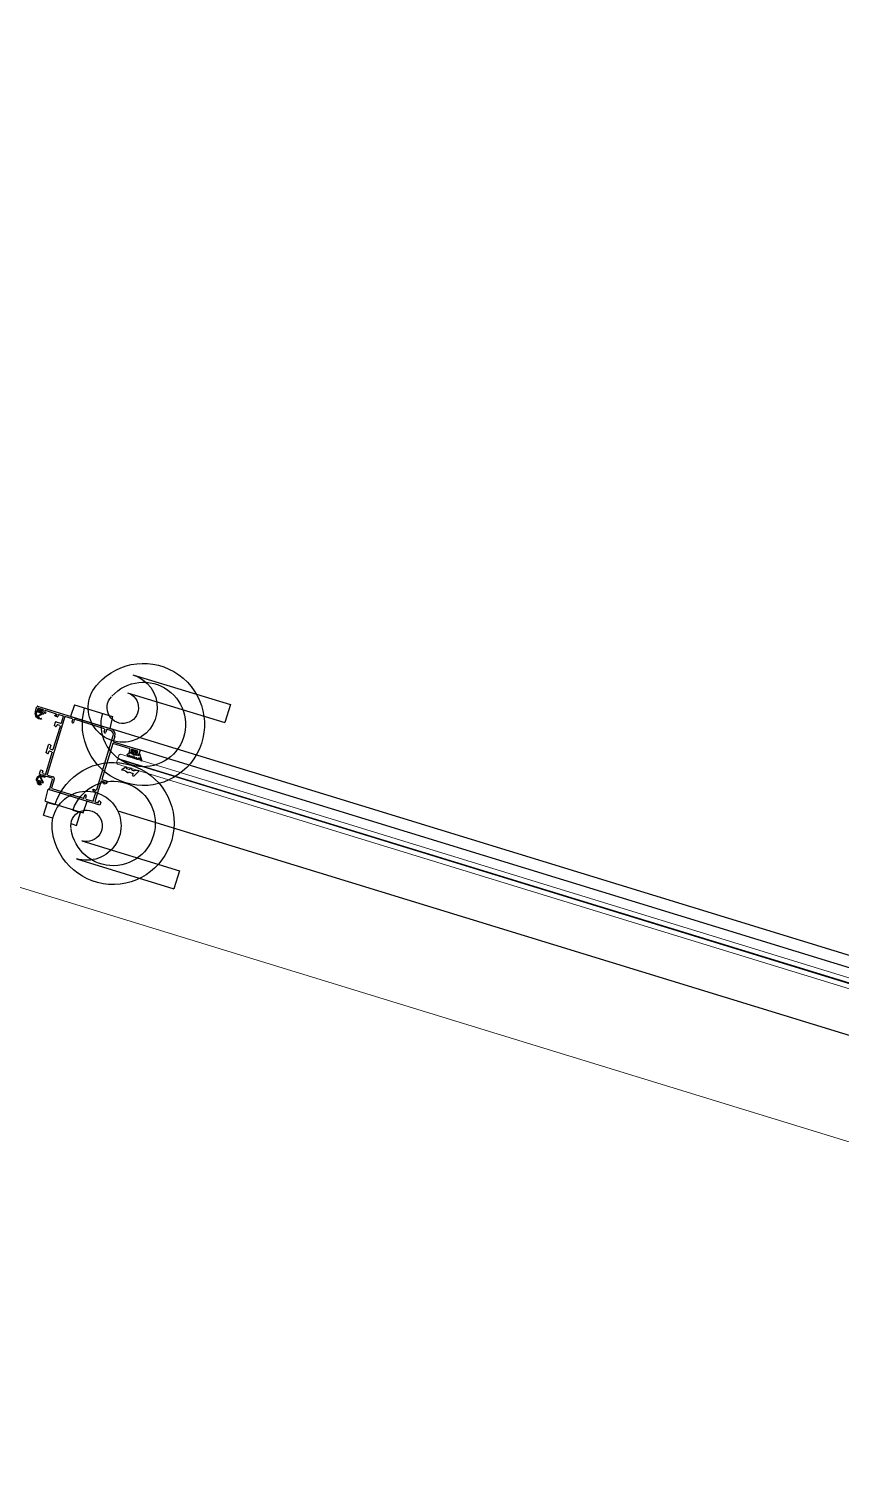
# Model space of a CAD drawing. Header units: inches. Extents: x 587740 to 588006, y 2325787 to 2326106.
# Drawn here: x 587845.01 to 587845.702, y 2325987.702 to 2325988.932 of the extents above; entities that cross this region are included whole.
import ezdxf

# ---------------------------------------------------------------- set-up
doc = ezdxf.new("R2010")
doc.units = ezdxf.units.IN
doc.header["$MEASUREMENT"] = 0
doc.linetypes.add('Xref Landscape 2020 05 04$0$ACAD_ISO02W100', pattern=[15, 12, -3])
for name, color, linetype in [('Xref Landscape 2020 05 04$0$FAL Gasket', 150, 'Continuous'), ('Xref Landscape 2020 05 04$0$FAL Hardware', 2, 'Continuous'), ('Xref Landscape 2020 05 04$0$TEXTCUA', 6, 'Continuous')]:
    doc.layers.add(name, color=color, linetype=linetype)
for name, color, linetype, lineweight in [('Xref Landscape 2020 05 04$0$PK13-Glass', 4, 'Continuous', 20), ('Xref Landscape 2020 05 04$0$PK14-Hidden', 63, 'Xref Landscape 2020 05 04$0$ACAD_ISO02W100', 0), ('Xref Landscape 2020 05 04$0$THAY', 4, 'Continuous', 20), ('Xref Landscape 2020 05 04$0$tree', 74, 'Continuous', 13)]:
    doc.layers.add(name, color=color, linetype=linetype, lineweight=lineweight)

# ---------------------------------------------------------------- blocks, each defined once
blk = doc.blocks.new('Xref Landscape 2020 05 04$0$G2')
at = {"layer": 'Xref Landscape 2020 05 04$0$TEXTCUA'}
for points in [[(-1.6, 2.1), (-1.1, 2.1), (-1.3, 3.5), (-2.7, 3.5), (-2.9, 3.6), (-3.1, 3.7), (-3.1, 3.9), (-3.1, 4.2), (-2.9, 4.4), (0.2, 7.8, 1.039917), (0, 8.6, 0.143131), (-2.9, 8.7, -0.396635), (-3.2, 8.9), (-3.3, 9, -0.431654), (-3, 9.4, -0.49882), (3.5, 4.9, -0.453145), (2.3, 3.5), (1.3, 3.5), (1.1, 2.1), (1.6, 2.1, -0.79387), (1.8, 1.6), (1, 1.1), (0, 1.1), (-1, 1.1), (-1.8, 1.6, -0.79387)], [(2.3, 4.2, 0.944854), (2.8, 4.8, 0.16012), (1.6, 7.5, 1.160151), (0.9, 7.5), (-2, 4.4, 2.968241), (-1.9, 4.2)], [(-0.1, 2.1), (0, 2.1), (0.1, 2.1, 0.376979), (0.4, 2.3), (0.6, 3.3, 0.452455), (0.3, 3.7), (0, 3.7), (-0.3, 3.7, 0.452455), (-0.6, 3.3), (-0.4, 2.3, 0.376979)]]:
    blk.add_lwpolyline(points, format="xyb", close=True, dxfattribs=at)
blk = doc.blocks.new('*U77')
at = {"layer": 'Xref Landscape 2020 05 04$0$PK13-Glass'}
for p, q in [((-55.3, 7.8), (-54.3, 8.8)), ((-55.3, 4.8), (-55.3, 7.8)), ((908.8, 4.8), (-55.3, 4.8)), ((-54.3, 8.8), (907.8, 8.8))]:
    blk.add_line(p, q, dxfattribs=at)
for points in [[(908.8, 4), (-55.3, 4), (-55.3, 3), (-55.3, 1), (-54.3, 0), (907.8, 0)], [(908.8, 3), (908.8, 5.8), (908.8, 7.8), (907.8, 8.8)], [(907.8, 0), (908.8, 1), (908.8, 3), (908.8, 3)]]:
    blk.add_lwpolyline(points, dxfattribs=at)
at = {"layer": 'Xref Landscape 2020 05 04$0$PK14-Hidden', "const_width": 0.76}
blk.add_lwpolyline([(908.8, 4.4), (-55.3, 4.4)], dxfattribs=at)
blk = doc.blocks.new('Xref Landscape 2020 05 04$0$kHOA2')
for p, q in [((23, 109.5), (109.9, 109.5)), ((109.9, 93.5), (109.9, 109.5)), ((23, 93.5), (109.9, 93.5)), ((-14.7, 82.3), (-6.9, 82.3)), ((-14.7, 82.3), (-14.7, 70.8)), ((9.6, 82.3), (14.8, 82.3)), ((14.8, 82.3), (14.8, 70.8)), ((-17, 70.3), (-17.5, 60)), ((-17, 70.3), (17, 70.3)), ((-14.7, 70.8), (-8, 70.8)), ((8, 70.8), (14.8, 70.8)), ((17, 70.3), (17.5, 60)), ((-17.5, 60), (17.5, 60)), ((-17.5, -5), (17.5, -5)), ((-17, -15.3), (-17.5, -5)), ((17, -15.3), (17.5, -5)), ((-17, -15.3), (17, -15.3)), ((23, -38.5), (109.9, -38.5)), ((109.9, -54.5), (109.9, -38.5)), ((23, -54.5), (109.9, -54.5))]:
    blk.add_line(p, q)
for centre, radius, start, end in [((23, 80.1), 29.4, 90, 152.8847), ((44, 71.6), 52, 155.0723, 181.4007), ((44, 71.6), 36, 155.0723, 182.0229), ((23, 80.1), 13.4, 90, 152.8847), ((44, -16.6), 52, 178.5993, 204.9277), ((44, -16.6), 36, 178.5993, 204.9277), ((23, -25.1), 13.4, 207.1153, 270), ((23, -25.1), 29.4, 207.1153, 270)]:
    blk.add_arc(centre, radius, start, end)

msp = doc.modelspace()

# ---------------------------------------------------------------- hatches: boundary and pattern name
at = {"layer": 'Xref Landscape 2020 05 04$0$tree'}
h = msp.add_hatch(dxfattribs=at)
h.set_pattern_fill('CROSS', color=256, scale=500, angle=180)
h.set_pattern_definition([(162.94485, (587837.1625, 2326033.80572), (-0.15616437, -0.08284136), [0.0625, -0.18749998]), (252.94485, (587837.1418, 2326033.84476), (0.08284132, -0.15616439), [0.0625, -0.18750003])])
edge = h.paths.add_edge_path()
edge.add_ellipse((587881.7702, 2325969.6513), major_axis=(0.2828, 0.2828), ratio=1, start_angle=117.9448, end_angle=207.9448)
edge.add_line((587881.6529, 2325969.2689), (587901.3948, 2325963.2124))
edge.add_ellipse((587901.6881, 2325964.1684), major_axis=(0.293, 0.9561), ratio=1, start_angle=179.984, end_angle=269.984)
edge.add_line((587902.6441, 2325963.8751), (587903.656, 2325967.1734))
edge.add_ellipse((587903.2735, 2325967.2907), major_axis=(0.2828, 0.2828), ratio=1, start_angle=297.9448, end_angle=387.9448)
edge.add_line((587903.3909, 2325967.6731), (587900.561, 2325968.5413))
edge.add_line((587900.561, 2325968.5413), (587901.1945, 2325970.6061))
edge.add_line((587901.1945, 2325970.6061), (587888.009, 2325974.6512))
edge.add_line((587888.009, 2325974.6512), (587888.4021, 2325975.9324))
edge.add_line((587888.4021, 2325975.9324), (587883.7195, 2325977.369))
edge.add_line((587883.7195, 2325977.369), (587881.3878, 2325969.7686))
edge = h.paths.add_edge_path()
edge.add_line((587876.4407, 2325970.8679), (587878.7122, 2325970.171))
edge.add_ellipse((587878.8295, 2325970.5535), major_axis=(0.2828, 0.2828), ratio=1, start_angle=207.9448, end_angle=297.9448)
edge.add_line((587879.2119, 2325970.4361), (587881.2132, 2325976.9187))
edge.add_line((587881.2132, 2325976.9187), (587878.5593, 2325977.7329))
edge.add_line((587878.5593, 2325977.7329), (587876.4407, 2325970.8679))
edge = h.paths.add_edge_path()
edge.add_line((587866.769, 2325979.2069), (587863.9679, 2325980.0662))
edge.add_line((587863.9679, 2325980.0662), (587862.447, 2325975.1086))
edge.add_line((587862.447, 2325975.1086), (587868.0876, 2325973.3782))
edge.add_line((587868.0876, 2325973.3782), (587868.2636, 2325973.9518))
edge.add_line((587868.2636, 2325973.9518), (587869.363, 2325973.6145))
edge.add_line((587869.363, 2325973.6145), (587870.4624, 2325973.2772))
edge.add_line((587870.4624, 2325973.2772), (587870.2864, 2325972.7036))
edge.add_line((587870.2864, 2325972.7036), (587874.9298, 2325971.2791))
edge.add_line((587874.9298, 2325971.2791), (587878.9083, 2325984.2476))
edge.add_line((587878.9083, 2325984.2476), (587877.6048, 2325984.6475))
edge.add_ellipse((587877.5021, 2325984.3129), major_axis=(0.2475, 0.2475), ratio=1, start_angle=27.9448, end_angle=117.9881)
edge.add_ellipse((587872.9782, 2325985.7237), major_axis=(1.2871, 4.1959), ratio=1, start_angle=219.5409, end_angle=269.7083, ccw=False)
edge.add_ellipse((587874.7652, 2325981.3371), major_axis=(0.2466, 0.2466), ratio=1, start_angle=63.097, end_angle=168.5416)
edge.add_ellipse((587870.9614, 2325978.8249), major_axis=(1.2354, 4.0245), ratio=1, start_angle=101.8593, end_angle=320.4994, ccw=False)
edge = h.paths.add_edge_path()
edge.add_line((587864.9431, 2325983.2449), (587864.4959, 2325981.787))
edge.add_line((587864.4959, 2325981.787), (587867.4731, 2325980.8736))
edge.add_ellipse((587870.9719, 2325978.8589), major_axis=(1.1844, 3.8598), ratio=1, start_angle=358.1278, end_angle=437.1231, ccw=False)
edge.add_ellipse((587873.0638, 2325985.6681), major_axis=(0.9049, 2.9553), ratio=1, start_angle=182.3675, end_angle=345.9625)
edge.add_ellipse((587875.158, 2325992.498), major_axis=(1.2345, 4.0271), ratio=1, start_angle=102.362, end_angle=190.2323, ccw=False)
edge.add_line((587870.9599, 2325992.8417), (587868.1516, 2325993.7033))
edge.add_line((587868.1516, 2325993.7033), (587867.7819, 2325992.4982))
edge.add_ellipse((587864.6787, 2325988.3881), major_axis=(1.51, 4.9236), ratio=1, start_angle=272.2209, end_angle=339.9965, ccw=False)
edge.add_ellipse((587864.6787, 2325988.3881), major_axis=(1.5116, 4.9232), ratio=1, start_angle=200.0127, end_angle=272.2395, ccw=False)
edge = h.paths.add_edge_path()
edge.add_ellipse((587877.0502, 2325988.3667), major_axis=(0.2804, 0.2804), ratio=1, start_angle=104.6818, end_angle=163.9649)
edge.add_line((587876.7033, 2325988.1746), (587877.4267, 2325986.2755))
edge.add_ellipse((587877.5916, 2325986.1318), major_axis=(0.1547, 0.1547), ratio=1, start_angle=93.9167, end_angle=218.4299)
edge.add_line((587877.5666, 2325985.9144), (587880.7087, 2325984.9505))
edge.add_line((587880.7087, 2325984.9505), (587879.0765, 2325979.6302))
edge.add_line((587879.0765, 2325979.6302), (587879.8891, 2325979.3809))
edge.add_line((587879.8891, 2325979.3809), (587879.885, 2325979.3673))
edge.add_line((587879.885, 2325979.3673), (587879.9254, 2325979.5504))
edge.add_line((587879.9254, 2325979.5504), (587881.4947, 2325984.6657))
edge.add_line((587881.4947, 2325984.6657), (587881.7518, 2325985.5038))
edge.add_line((587881.7518, 2325985.5038), (587883.7031, 2325984.9052))
edge.add_line((587883.7031, 2325984.9052), (587884.1213, 2325987.4936))
edge.add_line((587884.1213, 2325987.4936), (587881.7928, 2325988.2082))
edge.add_line((587881.7928, 2325988.2082), (587883.4996, 2325993.7715))
edge.add_line((587883.4996, 2325993.7715), (587885.8938, 2325993.0669))
edge.add_line((587885.8938, 2325993.0669), (587887.3575, 2325996.8173))
edge.add_line((587887.3575, 2325996.8173), (587881.5677, 2325998.5935))
edge.add_ellipse((587872.0218, 2326012.2854), major_axis=(4.8861, 15.9599), ratio=0.9999997, start_angle=215.49808, end_angle=231.90601, ccw=False)
edge.add_line((587877.3113, 2325996.4546), (587877.2221, 2325996.1637))
edge.add_ellipse((587875.1427, 2325992.4886), major_axis=(1.2377, 4.0371), ratio=1, start_angle=218.8017, end_angle=347.5436, ccw=False)
edge = h.paths.add_edge_path()
edge.add_ellipse((587854.1688, 2325984.0138), major_axis=(1.184, 3.8599), ratio=1, start_angle=282.8779, end_angle=361.8732, ccw=False)
edge.add_line((587858.1955, 2325983.7199), (587861.1727, 2325982.8065))
edge.add_line((587861.1727, 2325982.8065), (587861.62, 2325984.2644))
edge.add_ellipse((587864.7232, 2325988.3744), major_axis=(1.5106, 4.9235), ratio=1, start_angle=87.7761, end_angle=160.0029, ccw=False)
edge.add_ellipse((587864.7232, 2325988.3744), major_axis=(1.5109, 4.9234), ratio=1, start_angle=380.0035, end_angle=447.7791, ccw=False)
edge.add_line((587864.4587, 2325993.5176), (587864.8284, 2325994.7228))
edge.add_line((587864.8284, 2325994.7228), (587861.8636, 2325995.6323))
edge.add_ellipse((587858.3603, 2325997.6417), major_axis=(1.1851, 3.8608), ratio=1, start_angle=179.8644, end_angle=257.2265, ccw=False)
edge.add_ellipse((587856.2588, 2325990.8263), major_axis=(0.8976, 2.9604), ratio=1, start_angle=-0.1877, end_angle=177.3639)
edge = h.paths.add_edge_path()
edge.add_line((587846.6411, 2325979.9576), (587851.2845, 2325978.5331))
edge.add_line((587851.2845, 2325978.5331), (587851.4605, 2325979.1067))
edge.add_line((587851.4605, 2325979.1067), (587852.5599, 2325978.7694))
edge.add_line((587852.5599, 2325978.7694), (587853.6594, 2325978.4321))
edge.add_line((587853.6594, 2325978.4321), (587853.4834, 2325977.8585))
edge.add_line((587853.4834, 2325977.8585), (587859.1239, 2325976.1281))
edge.add_line((587859.1239, 2325976.1281), (587860.6448, 2325981.0857))
edge.add_line((587860.6448, 2325981.0857), (587857.8438, 2325981.945))
edge.add_ellipse((587854.1575, 2325983.9892), major_axis=(1.2362, 4.0298), ratio=1, start_angle=38.5383, end_angle=258.0436, ccw=False)
edge.add_ellipse((587852.4279, 2325988.1953), major_axis=(0.2399, 0.2399), ratio=1, start_angle=258.2079, end_angle=353.5115)
edge.add_ellipse((587856.224, 2325990.8032), major_axis=(1.2514, 4.0795), ratio=1, start_angle=89.5209, end_angle=141.2229, ccw=False)
edge.add_ellipse((587851.8205, 2325992.1916), major_axis=(0.2475, 0.2475), ratio=1, start_angle=297.9016, end_angle=387.9448)
edge.add_line((587851.9232, 2325992.5262), (587850.6196, 2325992.9261))
edge.add_line((587850.6196, 2325992.9261), (587846.6411, 2325979.9576))
edge = h.paths.add_edge_path()
edge.add_ellipse((587842.971, 2325981.5543), major_axis=(0.2828, 0.2828), ratio=1, start_angle=117.9448, end_angle=207.9448)
edge.add_line((587842.8537, 2325981.1718), (587845.1596, 2325980.4644))
edge.add_line((587845.1596, 2325980.4644), (587846.6613, 2325985.3593))
edge.add_line((587846.6613, 2325985.3593), (587843.9729, 2325986.184))
edge.add_line((587843.9729, 2325986.184), (587842.5886, 2325981.6716))
edge = h.paths.add_edge_path()
edge.add_line((587823.8625, 2325992.1234), (587822.7503, 2325992.4123))
edge.add_ellipse((587822.633, 2325992.0299), major_axis=(0.2828, 0.2828), ratio=1, start_angle=27.9448, end_angle=117.9448)
edge.add_line((587822.2506, 2325992.1472), (587821.2388, 2325988.849))
edge.add_ellipse((587822.1948, 2325988.5557), major_axis=(0.2936, 0.9559), ratio=1, start_angle=90.0204, end_angle=180.0204)
edge.add_line((587821.9015, 2325987.5996), (587839.9588, 2325982.0599))
edge.add_ellipse((587840.0762, 2325982.4423), major_axis=(0.2828, 0.2828), ratio=1, start_angle=207.9448, end_angle=297.9448)
edge.add_line((587840.4586, 2325982.325), (587842.838, 2325989.9107))
edge.add_line((587842.838, 2325989.9107), (587838.0962, 2325991.3655))
edge.add_line((587838.0962, 2325991.3655), (587837.7031, 2325990.0842))
edge.add_line((587837.7031, 2325990.0842), (587834.3851, 2325990.9976))
edge.add_line((587834.3851, 2325990.9976), (587833.9158, 2325989.4679))
edge.add_line((587833.9158, 2325989.4679), (587824.5468, 2325992.3422))
edge.add_line((587824.5468, 2325992.3422), (587825.016, 2325993.8718))
edge.add_line((587825.016, 2325993.8718), (587824.4813, 2325994.1405))
edge.add_line((587824.4813, 2325994.1405), (587823.8625, 2325992.1234))
edge = h.paths.add_edge_path()
edge.add_line((587850.6386, 2326008.082), (587849.3188, 2326003.7799))
edge.add_line((587849.3188, 2326003.7799), (587849.7152, 2326004.1285))
edge.add_line((587849.7152, 2326004.1285), (587852.1592, 2326003.3862))
edge.add_line((587852.1592, 2326003.3862), (587850.4525, 2325997.8229))
edge.add_line((587850.4525, 2325997.8229), (587848.1239, 2325998.537))
edge.add_line((587848.1239, 2325998.537), (587846.9446, 2325996.0409))
edge.add_line((587846.9446, 2325996.0409), (587848.9302, 2325995.4318))
edge.add_line((587848.9302, 2325995.4318), (587848.7249, 2325994.7625))
edge.add_line((587848.7249, 2325994.7625), (587846.5945, 2325987.8692))
edge.add_line((587846.5945, 2325987.8692), (587847.4071, 2325987.6199))
edge.add_line((587847.4071, 2325987.6199), (587849.5232, 2325994.5176))
edge.add_line((587849.5232, 2325994.5176), (587852.6653, 2325993.5537))
edge.add_ellipse((587852.7338, 2325994.0085), major_axis=(0.3252, 0.3252), ratio=1, start_angle=216.4275, end_angle=265.2618)
edge.add_ellipse((587846.2942, 2326002.7703), major_axis=(3.3069, 10.8393), ratio=0.9999997, start_angle=233.44058, end_angle=245.84167)
edge.add_ellipse((587858.451, 2325997.4782), major_axis=(1.2372, 4.0306), ratio=1, start_angle=14.357, end_angle=137.9017, ccw=False)
edge.add_line((587858.6501, 2326001.6897), (587858.7874, 2326002.1374))
edge.add_ellipse((587872.0447, 2326012.2783), major_axis=(4.8965, 15.9567), ratio=0.9999997, start_angle=128.06487, end_angle=144.4728, ccw=False)
edge.add_line((587856.4628, 2326006.2953), (587850.6386, 2326008.082))

# ---------------------------------------------------------------- linework, layer by layer
at = {"color": 2}
for p, q in [((587845.0158, 2325988.3508), (587845.017, 2325988.3548)), ((587845.0168, 2325988.35), (587845.0161, 2325988.3502)), ((587845.0179, 2325988.3504), (587845.0168, 2325988.35)), ((587845.0178, 2325988.3533), (587845.0171, 2325988.3511)), ((587845.0171, 2325988.3511), (587845.0181, 2325988.3508)), ((587845.0174, 2325988.355), (587845.0802, 2325988.3358)), ((587845.0226, 2325988.3519), (587845.0178, 2325988.3533)), ((587845.0181, 2325988.3508), (587845.0179, 2325988.3504)), ((587845.0208, 2325988.3495), (587845.021, 2325988.35)), ((587845.0216, 2325988.3485), (587845.0208, 2325988.3495)), ((587845.021, 2325988.35), (587845.0219, 2325988.3497)), ((587845.0219, 2325988.3484), (587845.0216, 2325988.3485)), ((587845.0219, 2325988.3497), (587845.0226, 2325988.3519)), ((587845.0227, 2325988.3482), (587845.0219, 2325988.3484)), ((587845.0227, 2325988.3482), (587845.023, 2325988.3491)), ((587845.0241, 2325988.3491), (587845.0234, 2325988.3493)), ((587845.0236, 2325988.351), (587845.0235, 2325988.3508)), ((587845.0239, 2325988.3502), (587845.0243, 2325988.3501)), ((587845.0338, 2325988.3484), (587845.0242, 2325988.3514)), ((587845.0247, 2325988.3495), (587845.0247, 2325988.3494)), ((587845.0409, 2325988.3462), (587845.0258, 2325988.2969)), ((587845.0323, 2325988.3471), (587845.0323, 2325988.3471)), ((587845.0343, 2325988.346), (587845.0326, 2325988.3465)), ((587845.0329, 2325988.3474), (587845.0334, 2325988.3473)), ((587845.034, 2325988.3476), (587845.0341, 2325988.3478)), ((587845.0352, 2325988.3475), (587845.0349, 2325988.3463)), ((587845.0396, 2325988.3466), (587845.0359, 2325988.3478)), ((587845.0378, 2325988.3409), (587845.0396, 2325988.3466)), ((587845.0472, 2325988.3443), (587845.0409, 2325988.3462)), ((587845.0309, 2325988.3184), (587845.037, 2325988.338)), ((587845.0319, 2325988.3385), (587845.0328, 2325988.3414)), ((587845.0332, 2325988.3376), (587845.0322, 2325988.3379)), ((587845.0334, 2325988.3418), (587845.0372, 2325988.3406)), ((587845.0341, 2325988.3389), (587845.0338, 2325988.3379)), ((587845.0366, 2325988.3387), (587845.0347, 2325988.3393)), ((587845.0469, 2325988.3416), (587845.0475, 2325988.3437)), ((587845.0488, 2325988.3433), (587845.0482, 2325988.3412)), ((587845.0746, 2325988.3359), (587845.0495, 2325988.3436)), ((587845.0743, 2325988.3332), (587845.0749, 2325988.3353)), ((587845.0763, 2325988.3349), (587845.0756, 2325988.3328)), ((587845.0798, 2325988.3343), (587845.0769, 2325988.3352)), ((587845.0248, 2325988.3155), (587845.0269, 2325988.3222)), ((587845.0275, 2325988.3226), (587845.0285, 2325988.3223)), ((587845.0288, 2325988.3216), (587845.0281, 2325988.3192)), ((587845.068, 2325988.284), (587845.0821, 2325988.33)), ((587845.0816, 2325988.3233), (587845.0722, 2325988.2927)), ((587845.0965, 2325988.3187), (587845.0816, 2325988.3233)), ((587845.0835, 2325988.3295), (587845.082, 2325988.3247)), ((587845.082, 2325988.3247), (587845.1047, 2325988.3178)), ((587845.0245, 2325988.2973), (587845.03, 2325988.3155)), ((587845.0261, 2325988.3146), (587845.0252, 2325988.3149)), ((587845.0272, 2325988.3164), (587845.0267, 2325988.3149)), ((587845.0297, 2325988.3161), (587845.0278, 2325988.3167)), ((587845.0284, 2325988.3186), (587845.0303, 2325988.318)), ((587845.0955, 2325988.3156), (587845.0965, 2325988.3187)), ((587845.0978, 2325988.3149), (587845.0955, 2325988.3156)), ((587845.0977, 2325988.3184), (587845.097, 2325988.3162)), ((587845.097, 2325988.3162), (587845.0986, 2325988.3157)), ((587845.1031, 2325988.3167), (587845.0977, 2325988.3184)), ((587845.0985, 2325988.3154), (587845.0978, 2325988.3149)), ((587845.0986, 2325988.3157), (587845.0985, 2325988.3154)), ((587845.1014, 2325988.3145), (587845.1015, 2325988.3148)), ((587845.102, 2325988.3136), (587845.1014, 2325988.3145)), ((587845.1015, 2325988.3148), (587845.1024, 2325988.3145)), ((587845.1033, 2325988.3132), (587845.102, 2325988.3136)), ((587845.1024, 2325988.3145), (587845.1031, 2325988.3167)), ((587845.1049, 2325988.3174), (587845.1037, 2325988.3134)), ((587845.0193, 2325988.2974), (587845.0201, 2325988.3002)), ((587845.03, 2325988.2936), (587845.0196, 2325988.2968)), ((587845.0208, 2325988.3006), (587845.0217, 2325988.3003)), ((587845.022, 2325988.2996), (587845.0216, 2325988.2982)), ((587845.0219, 2325988.2976), (587845.0238, 2325988.297)), ((587845.0261, 2325988.2963), (587845.0308, 2325988.2948)), ((587845.0707, 2325988.2707), (587845.0276, 2325988.2839)), ((587845.0279, 2325988.2849), (587845.0304, 2325988.293)), ((587845.0318, 2325988.293), (587845.0295, 2325988.2854)), ((587845.0298, 2325988.2848), (587845.0564, 2325988.2766)), ((587845.0669, 2325988.2823), (587845.0649, 2325988.2829)), ((587845.0653, 2325988.2843), (587845.0673, 2325988.2836)), ((587845.0692, 2325988.2828), (587845.0664, 2325988.2737)), ((587845.0693, 2325988.2832), (587845.069, 2325988.283)), ((587845.069, 2325988.283), (587845.0692, 2325988.2828)), ((587845.0718, 2325988.2913), (587845.0693, 2325988.2832)), ((587845.0746, 2325988.2904), (587845.0718, 2325988.2913)), ((587845.0722, 2325988.2927), (587845.077, 2325988.2912)), ((587845.0741, 2325988.2888), (587845.0746, 2325988.2904)), ((587845.0745, 2325988.2887), (587845.0741, 2325988.2888)), ((587845.0763, 2325988.2891), (587845.0745, 2325988.2887)), ((587845.077, 2325988.2912), (587845.0763, 2325988.2891)), ((587845.057, 2325988.277), (587845.0577, 2325988.279)), ((587845.059, 2325988.2786), (587845.0584, 2325988.2766)), ((587845.0587, 2325988.2759), (587845.0649, 2325988.274)), ((587845.0649, 2325988.274), (587845.0673, 2325988.2817)), ((587845.0664, 2325988.2737), (587845.0692, 2325988.2728)), ((587845.0692, 2325988.2728), (587845.0698, 2325988.2746)), ((587845.0698, 2325988.2746), (587845.0702, 2325988.2745)), ((587845.0702, 2325988.2745), (587845.0714, 2325988.2732)), ((587845.0714, 2325988.2732), (587845.0707, 2325988.2707))]:
    msp.add_line(p, q, dxfattribs=at)
at = {"color": 253}
for p, q in [((587845.0779, 2325988.3365), (587846.0385, 2325988.0418)), ((587845.1022, 2325988.3186), (587845.9988, 2325988.0435)), ((587845.086, 2325988.266), (587845.9915, 2325987.9882))]:
    msp.add_line(p, q, dxfattribs=at)
at = {"color": 2}
msp.add_lwpolyline([(587845.0396, 2325988.3466), (587845.0396, 2325988.3466)], dxfattribs=at)
at = {"color": 6}
for points in [[(587845.1065, 2325988.3086), (587845.1058, 2325988.3088, -0.317523), (587845.1054, 2325988.3092), (587845.1046, 2325988.3105, 0.107139), (587845.1042, 2325988.3107), (587845.1035, 2325988.3109, 0.173626), (587845.103, 2325988.3103), (587845.1028, 2325988.31, -0.362465), (587845.1024, 2325988.3098), (587845.1021, 2325988.3099, -0.362465), (587845.1019, 2325988.3102), (587845.1019, 2325988.3106, 0.173626), (587845.1019, 2325988.3114), (587845.1016, 2325988.3115, 0.173626), (587845.1011, 2325988.3109), (587845.1009, 2325988.3105, -0.362465), (587845.1005, 2325988.3104), (587845.1002, 2325988.3105, -0.362465), (587845.1, 2325988.3108), (587845.1, 2325988.3112, 0.173626), (587845.1, 2325988.312), (587845.0997, 2325988.3121, 0.173626), (587845.0992, 2325988.3115), (587845.099, 2325988.3111, -0.362465), (587845.0986, 2325988.311), (587845.0983, 2325988.3111, -0.362465), (587845.0981, 2325988.3114), (587845.0981, 2325988.3118, 0.173626), (587845.098, 2325988.3126), (587845.0978, 2325988.3127, 0.173626), (587845.0973, 2325988.312), (587845.097, 2325988.3117, -0.362465), (587845.0967, 2325988.3116), (587845.0964, 2325988.3117, -0.362465), (587845.0962, 2325988.312), (587845.0962, 2325988.3124, 0.173626), (587845.0961, 2325988.3132), (587845.0958, 2325988.3133, 0.173626), (587845.0953, 2325988.3126), (587845.0951, 2325988.3123, -0.362465), (587845.0948, 2325988.3122), (587845.0945, 2325988.3122, -0.362465), (587845.0943, 2325988.3126), (587845.0943, 2325988.313, 0.173626), (587845.0942, 2325988.3138), (587845.094, 2325988.3138), (587845.0941, 2325988.3143), (587845.0964, 2325988.3153), (587845.0978, 2325988.3149), (587845.0978, 2325988.3149, 1), (587845.0983, 2325988.3147), (587845.0987, 2325988.316), (587845.0978, 2325988.3163), (587845.0993, 2325988.3179), (587845.1022, 2325988.317), (587845.1026, 2325988.3149), (587845.1016, 2325988.3152), (587845.1012, 2325988.3138, 1), (587845.1018, 2325988.3136), (587845.1018, 2325988.3137), (587845.1036, 2325988.3131), (587845.1041, 2325988.3147), (587845.1043, 2325988.3146, -0.349828), (587845.1046, 2325988.3141)], [(587845.1065, 2325988.3086), (587845.1058, 2325988.3088, -0.317523), (587845.1054, 2325988.3092), (587845.1046, 2325988.3105, 0.107139), (587845.1042, 2325988.3107), (587845.1035, 2325988.3109, 0.173626), (587845.103, 2325988.3103), (587845.1028, 2325988.31, -0.362465), (587845.1024, 2325988.3098), (587845.1021, 2325988.3099, -0.362465), (587845.1019, 2325988.3102), (587845.1019, 2325988.3106, 0.173626), (587845.1019, 2325988.3114), (587845.1016, 2325988.3115, 0.173626), (587845.1011, 2325988.3109), (587845.1009, 2325988.3105, -0.362465), (587845.1005, 2325988.3104), (587845.1002, 2325988.3105, -0.362465), (587845.1, 2325988.3108), (587845.1, 2325988.3112, 0.173626), (587845.1, 2325988.312), (587845.0997, 2325988.3121, 0.173626), (587845.0992, 2325988.3115), (587845.099, 2325988.3111, -0.362465), (587845.0986, 2325988.311), (587845.0983, 2325988.3111, -0.362465), (587845.0981, 2325988.3114), (587845.0981, 2325988.3118, 0.173626), (587845.098, 2325988.3126), (587845.0978, 2325988.3127, 0.173626), (587845.0973, 2325988.312), (587845.097, 2325988.3117, -0.362465), (587845.0967, 2325988.3116), (587845.0964, 2325988.3117, -0.362465), (587845.0962, 2325988.312), (587845.0962, 2325988.3124, 0.173626), (587845.0961, 2325988.3132), (587845.0958, 2325988.3133, 0.173626), (587845.0953, 2325988.3126), (587845.0951, 2325988.3123, -0.362465), (587845.0948, 2325988.3122), (587845.0945, 2325988.3122, -0.362465), (587845.0943, 2325988.3126), (587845.0943, 2325988.313, 0.173626), (587845.0942, 2325988.3138), (587845.094, 2325988.3138), (587845.0941, 2325988.3143), (587845.0964, 2325988.3153), (587845.0978, 2325988.3149), (587845.0978, 2325988.3149, 1), (587845.0983, 2325988.3147), (587845.0987, 2325988.316), (587845.0978, 2325988.3163), (587845.0993, 2325988.3179), (587845.1022, 2325988.317), (587845.1026, 2325988.3149), (587845.1016, 2325988.3152), (587845.1012, 2325988.3138, 1), (587845.1018, 2325988.3136), (587845.1018, 2325988.3137), (587845.1036, 2325988.3131), (587845.1041, 2325988.3147), (587845.1043, 2325988.3146, -0.349828), (587845.1046, 2325988.3141)], [(587845.1005, 2325988.3139), (587845.101, 2325988.3158, 1), (587845.0996, 2325988.3162), (587845.0991, 2325988.3144, 1)], [(587845.1005, 2325988.3139), (587845.101, 2325988.3158, 1), (587845.0996, 2325988.3162), (587845.0991, 2325988.3144, 1)]]:
    msp.add_lwpolyline(points, format="xyb", close=True, dxfattribs=at)
at = {"color": 2}
for centre, radius, start, end in [((587845.0163, 2325988.3507), 0.0005, 162.9448, 252.9448), ((587845.0173, 2325988.3547), 0.0003, 72.9448, 162.9448), ((587845.0233, 2325988.349), 0.0003, 72.9448, 162.9448), ((587845.024, 2325988.3507), 0.0005, 162.9448, 252.9448), ((587845.0241, 2325988.3509), 0.0005, 72.9448, 162.9448), ((587845.0242, 2325988.3496), 0.00049, 252.9448, 342.9448), ((587845.0242, 2325988.3496), 0.00049, 342.9448, 72.9448), ((587845.0328, 2325988.347), 0.00049, 72.9448, 162.9448), ((587845.0328, 2325988.347), 0.00049, 162.9448, 252.9448), ((587845.0336, 2325988.3478), 0.0005, 252.9448, 342.9448), ((587845.0336, 2325988.348), 0.0005, 342.9448, 72.9448), ((587845.0344, 2325988.3465), 0.0005, 252.9448, 342.9448), ((587845.0357, 2325988.3473), 0.0005, 72.9448, 162.9448), ((587845.047, 2325988.3439), 0.0005, 342.9448, 72.9448), ((587845.0324, 2325988.3384), 0.0005, 162.9448, 252.9448), ((587845.0332, 2325988.3413), 0.0005, 72.9448, 162.9448), ((587845.0333, 2325988.3381), 0.0005, 252.9448, 342.9448), ((587845.0346, 2325988.3388), 0.0005, 72.9448, 162.9448), ((587845.0365, 2325988.3382), 0.0005, 342.9448, 72.9448), ((587845.0374, 2325988.3411), 0.0005, 252.9448, 342.9448), ((587845.0475, 2325988.3415), 0.000702, 167.6522, 338.2375), ((587845.0493, 2325988.3432), 0.0005, 72.9448, 162.9448), ((587845.075, 2325988.3331), 0.000702, 167.6522, 338.2375), ((587845.0744, 2325988.3354), 0.0005, 342.9448, 72.9448), ((587845.0767, 2325988.3347), 0.0005, 72.9448, 162.9448), ((587845.0787, 2325988.331), 0.0035, 342.9448, 72.9448), ((587845.0787, 2325988.331), 0.005, 342.9448, 72.9448), ((587845.0274, 2325988.3221), 0.0005, 72.9448, 162.9448), ((587845.0283, 2325988.3218), 0.0005, 342.9448, 72.9448), ((587845.0253, 2325988.3154), 0.0005, 162.9448, 252.9448), ((587845.0263, 2325988.3151), 0.0005, 252.9448, 342.9448), ((587845.0277, 2325988.3162), 0.0005, 72.9448, 162.9448), ((587845.0285, 2325988.3191), 0.0005, 162.9448, 252.9448), ((587845.0296, 2325988.3156), 0.0005, 342.9448, 72.9448), ((587845.0304, 2325988.3185), 0.0005, 252.9448, 342.9448), ((587845.1034, 2325988.3135), 0.0003, 252.9448, 342.9448), ((587845.1046, 2325988.3175), 0.0003, 342.9448, 72.9448), ((587845.0198, 2325988.2973), 0.0005, 162.9448, 252.9448), ((587845.0206, 2325988.3001), 0.0005, 72.9448, 162.9448), ((587845.0221, 2325988.2981), 0.0005, 162.9448, 252.9448), ((587845.0216, 2325988.2998), 0.0005, 342.9448, 72.9448), ((587845.024, 2325988.2975), 0.0005, 252.9448, 342.9448), ((587845.0263, 2325988.2968), 0.0005, 162.9448, 252.9448), ((587845.0277, 2325988.2844), 0.0005, 72.9448, 252.9448), ((587845.03, 2325988.2853), 0.0005, 162.9448, 252.9448), ((587845.0299, 2325988.2931), 0.0005, 342.9448, 72.9448), ((587845.0304, 2325988.2934), 0.0015, 342.9448, 72.9448), ((587845.0651, 2325988.2836), 0.000702, 77.6522, 248.2375), ((587845.0675, 2325988.2841), 0.0005, 252.9448, 342.9448), ((587845.0566, 2325988.2771), 0.0005, 252.9448, 342.9448), ((587845.0583, 2325988.2788), 0.000702, 347.6522, 158.2375), ((587845.0589, 2325988.2764), 0.0005, 162.9448, 252.9448), ((587845.0668, 2325988.2818), 0.0005, 342.9448, 72.9448)]:
    msp.add_arc(centre, radius, start, end, dxfattribs=at)
at = {"layer": 'Xref Landscape 2020 05 04$0$FAL Gasket'}
for points in [[(587845.0941, 2325988.3143), (587845.094, 2325988.3138), (587845.0942, 2325988.3138, -0.173626), (587845.0943, 2325988.313), (587845.0943, 2325988.3126, 0.362465), (587845.0945, 2325988.3122), (587845.0948, 2325988.3122, 0.362465), (587845.0951, 2325988.3123), (587845.0953, 2325988.3126, -0.173626), (587845.0958, 2325988.3133), (587845.0961, 2325988.3132, -0.173626), (587845.0962, 2325988.3124), (587845.0962, 2325988.312, 0.362465), (587845.0964, 2325988.3117), (587845.0967, 2325988.3116, 0.362465), (587845.097, 2325988.3117), (587845.0973, 2325988.312, -0.173626), (587845.0978, 2325988.3127), (587845.098, 2325988.3126, -0.173626), (587845.0981, 2325988.3118), (587845.0981, 2325988.3114, 0.362465), (587845.0983, 2325988.3111), (587845.0986, 2325988.311, 0.362465), (587845.099, 2325988.3111), (587845.0992, 2325988.3115, -0.173626), (587845.0997, 2325988.3121), (587845.1, 2325988.312, -0.173626), (587845.1, 2325988.3112), (587845.1, 2325988.3108, 0.362465), (587845.1002, 2325988.3105), (587845.1005, 2325988.3104, 0.362465), (587845.1009, 2325988.3105), (587845.1011, 2325988.3109, -0.173626), (587845.1016, 2325988.3115), (587845.1019, 2325988.3114, -0.173626), (587845.1019, 2325988.3106), (587845.1019, 2325988.3102, 0.362465), (587845.1021, 2325988.3099), (587845.1024, 2325988.3098, 0.362465), (587845.1028, 2325988.31), (587845.103, 2325988.3103, -0.173626), (587845.1035, 2325988.3109), (587845.1042, 2325988.3107, -0.107139), (587845.1046, 2325988.3105), (587845.1054, 2325988.3092, 0.317523), (587845.1058, 2325988.3088), (587845.1065, 2325988.3086), (587845.1046, 2325988.3141, 0.349828), (587845.1043, 2325988.3146), (587845.1041, 2325988.3147), (587845.1036, 2325988.3131), (587845.1018, 2325988.3137), (587845.1018, 2325988.3136, -1), (587845.1012, 2325988.3138), (587845.1016, 2325988.3152), (587845.1026, 2325988.3149), (587845.1022, 2325988.317), (587845.0993, 2325988.3179), (587845.0978, 2325988.3163), (587845.0987, 2325988.316), (587845.0983, 2325988.3147, -1), (587845.0978, 2325988.3149), (587845.0978, 2325988.3149), (587845.0964, 2325988.3153)], [(587845.0996, 2325988.3162, -1), (587845.101, 2325988.3158), (587845.1005, 2325988.3139, -1), (587845.0991, 2325988.3144)], [(587845.0929, 2325988.3031), (587845.0919, 2325988.3025, -0.159921), (587845.0917, 2325988.3024), (587845.0897, 2325988.3011, 0.240828), (587845.0895, 2325988.3009), (587845.0894, 2325988.3007, 0.420985), (587845.0896, 2325988.3003, -0.237343), (587845.0947, 2325988.2982), (587845.095, 2325988.299), (587845.0989, 2325988.2978), (587845.0983, 2325988.2959), (587845.0991, 2325988.2957, 0.398895), (587845.1003, 2325988.2963), (587845.1042, 2325988.3001), (587845.1032, 2325988.3003), (587845.1002, 2325988.3001, -0.193435), (587845.0994, 2325988.3001), (587845.0982, 2325988.3005, -0.373238), (587845.0978, 2325988.301), (587845.0976, 2325988.3018, 0.373238), (587845.0974, 2325988.3021), (587845.0972, 2325988.3022, 0.373238), (587845.0968, 2325988.302), (587845.0962, 2325988.3015, -0.373238), (587845.0956, 2325988.3012), (587845.0937, 2325988.3018, -0.414214), (587845.0934, 2325988.3024), (587845.0935, 2325988.3028, 0.414214), (587845.0933, 2325988.3032), (587845.0932, 2325988.3032, 0.325794)]]:
    msp.add_lwpolyline(points, format="xyb", close=True, dxfattribs=at)
at = {"layer": 'Xref Landscape 2020 05 04$0$THAY'}
msp.add_lwpolyline([(587844.4472, 2325988.3711), (587846.8126, 2325996.0814), (587848.9159, 2325995.4362), (587846.5505, 2325987.7258)], close=True, dxfattribs=at)

# ---------------------------------------------------------------- block references
at = {"color": 6, "extrusion": (0, 0, -1), "xscale": 0.0009999998908797264, "yscale": 0.001000000163912773, "zscale": -0.0009999999999989418, "rotation": 197.0551546625001}
msp.add_blockref('*U77', (-587845.1401, 2325988.2982), dxfattribs=at)
at = {"layer": 'Xref Landscape 2020 05 04$0$FAL Gasket', "xscale": 0.0009999998908797264, "yscale": 0.001000000163912773, "zscale": 0.0009999999999989418, "rotation": 162.9448453374999}
msp.add_blockref('Xref Landscape 2020 05 04$0$G2', (587845.0205, 2325988.3537), dxfattribs=at)
at = {"layer": 'Xref Landscape 2020 05 04$0$FAL Gasket', "extrusion": (0, 0, -1), "xscale": 0.0009999998908797264, "yscale": 0.001000000163912773, "zscale": -0.0009999999999989418, "rotation": 17.05515466250016}
msp.add_blockref('Xref Landscape 2020 05 04$0$G2', (-587845.0183, 2325988.2872), dxfattribs=at)
at = {"layer": 'Xref Landscape 2020 05 04$0$FAL Hardware', "extrusion": (0, 0, -1), "xscale": 0.0009999998908797264, "yscale": 0.001000000163912773, "zscale": -0.0009999999999989418, "rotation": 197.0551546625001}
msp.add_blockref('Xref Landscape 2020 05 04$0$kHOA2', (-587845.0608, 2325988.3365), dxfattribs=at)

doc.saveas('drawing.dxf')
